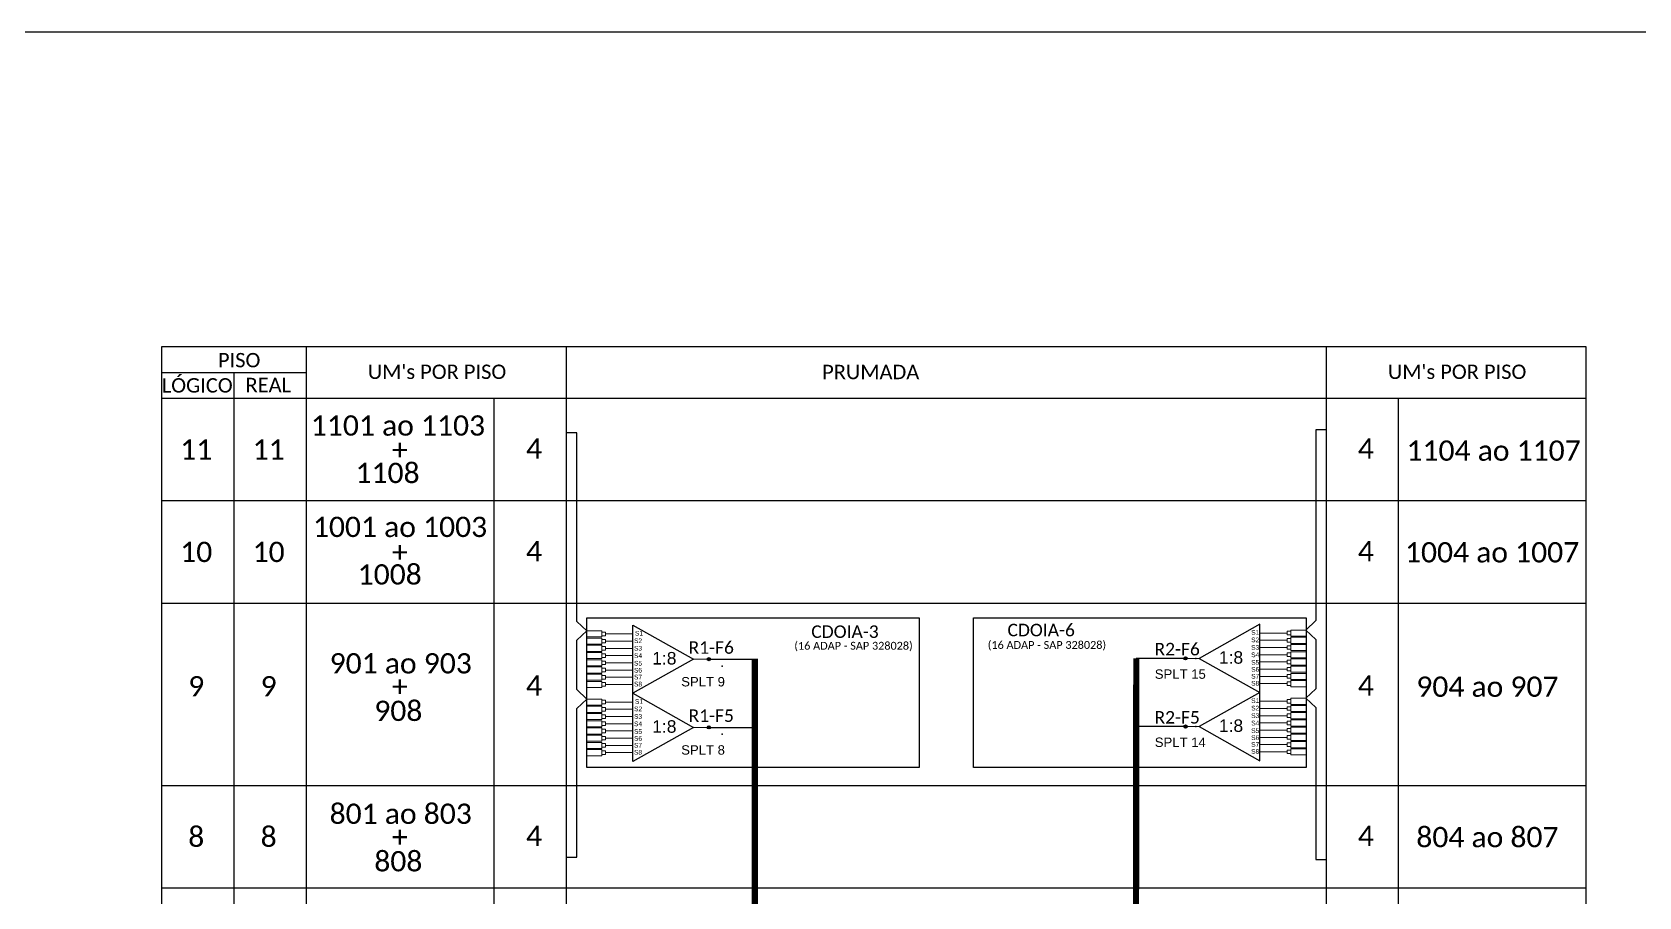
# Model space of a CAD drawing. Extents: x -4 to 837, y 1 to 595.
# Drawn here: x 266.2 to 523, y 457.1 to 595.3 of the extents above; entities that cross this region are included whole.
import ezdxf
from ezdxf.enums import TextEntityAlignment as Align

# ---------------------------------------------------------------- set-up
doc = ezdxf.new("R2010")
doc.units = 0
doc.styles.add('ARIAL', font='arial.ttf')
doc.styles.add('WMF-Calibri0', font='calibri.ttf')

# ---------------------------------------------------------------- blocks, each defined once
blk = doc.blocks.new('SPLITTER_')
blk.add_point((0, 0))
at = {"style": 'ARIAL', "flags": 4}
blk.add_attdef('SPLT', (0, -3.26), '', height=1.5, dxfattribs=at)
blk = doc.blocks.new('SPLT_1-8_SC-APC_ESQ')
at = {"color": 1}
blk.add_lwpolyline([(7.37, -2.1), (17.04, -7.55), (7.37, -13), (7.37, -2.1)], dxfattribs=at)
at = {"color": 3, "lineweight": 0}
for points in [[(2.41, -3.02), (0, -3.02)], [(2.41, -4), (0, -4)], [(2.41, -4.17), (0, -4.17)], [(2.41, -3.02), (2.41, -4)], [(2.41, -4.17), (2.41, -5.16)], [(2.99, -3.51), (7.37, -3.51)], [(7.37, -4.66), (2.99, -4.66)], [(2.41, -5.16), (0, -5.16)], [(2.41, -5.32), (0, -5.32)], [(2.41, -6.31), (0, -6.31)], [(2.41, -6.48), (0, -6.48)], [(2.41, -7.46), (0, -7.46)], [(2.41, -7.63), (0, -7.63)], [(2.41, -5.32), (2.41, -6.31)], [(2.41, -6.48), (2.41, -7.46)], [(2.41, -7.63), (2.41, -8.62)], [(7.37, -5.82), (2.99, -5.82)], [(7.37, -6.97), (2.99, -6.97)], [(2.41, -8.62), (0, -8.62)], [(2.41, -8.78), (0, -8.78)], [(2.41, -9.77), (0, -9.77)], [(2.41, -9.94), (0, -9.94)], [(2.41, -8.78), (2.41, -9.77)], [(2.41, -9.94), (2.41, -10.92)], [(7.37, -8.12), (2.99, -8.12)], [(7.37, -9.28), (2.99, -9.28)], [(2.41, -10.92), (0, -10.92)], [(2.41, -11.09), (0, -11.09)], [(2.41, -12.08), (0, -12.08)], [(2.41, -11.09), (2.41, -12.08)], [(7.37, -10.43), (2.99, -10.43)], [(7.37, -11.58), (2.99, -11.58)]]:
    blk.add_lwpolyline(points, dxfattribs=at)
for points in [[(2.99, -3.22), (2.41, -3.22), (2.41, -3.8), (2.99, -3.8)], [(2.99, -4.38), (2.41, -4.38), (2.41, -4.95), (2.99, -4.95)], [(2.99, -5.53), (2.41, -5.53), (2.41, -6.1), (2.99, -6.1)], [(2.99, -6.68), (2.41, -6.68), (2.41, -7.26), (2.99, -7.26)], [(2.99, -7.84), (2.41, -7.84), (2.41, -8.41), (2.99, -8.41)], [(2.99, -8.99), (2.41, -8.99), (2.41, -9.56), (2.99, -9.56)], [(2.99, -10.14), (2.41, -10.14), (2.41, -10.72), (2.99, -10.72)], [(2.99, -11.3), (2.41, -11.3), (2.41, -11.87), (2.99, -11.87)]]:
    blk.add_lwpolyline(points, close=True, dxfattribs=at)
at = {"color": 1, "lineweight": 0}
blk.add_lwpolyline([(17.04, -7.55), (19.26, -7.55)], dxfattribs=at)
at = {"color": 1, "style": 'ARIAL'}
for s, height, p in [('S2', 0.75, (7.56, -4.97)), ('S1', 0.75, (7.7, -3.78)), ('S3', 0.75, (7.55, -6.18)), ('S4', 0.75, (7.55, -7.36)), ('1:8', 2, (10.45, -8.4)), ('S5', 0.75, (7.55, -8.57)), ('S6', 0.75, (7.55, -9.69)), ('S7', 0.75, (7.55, -10.78)), ('S8', 0.75, (7.55, -11.9))]:
    blk.add_text(s, height=height, dxfattribs=at).set_placement(p)
blk = doc.blocks.new('SPLT_1-8_SC-APC')
at = {"color": 1}
blk.add_lwpolyline([(-7.37, -2.1), (-17.04, -7.55), (-7.37, -13), (-7.37, -2.1)], dxfattribs=at)
at = {"color": 3, "lineweight": 0}
for points in [[(-2.99, -3.51), (-7.37, -3.51)], [(-7.37, -4.66), (-2.99, -4.66)], [(-2.41, -3.02), (-2.41, -4)], [(-2.41, -3.02), (0, -3.02)], [(-2.41, -4), (0, -4)], [(-2.41, -4.17), (-2.41, -5.16)], [(-2.41, -4.17), (0, -4.17)], [(-7.37, -5.82), (-2.99, -5.82)], [(-7.37, -6.97), (-2.99, -6.97)], [(-2.41, -5.16), (0, -5.16)], [(-2.41, -5.32), (-2.41, -6.31)], [(-2.41, -5.32), (0, -5.32)], [(-2.41, -6.31), (0, -6.31)], [(-2.41, -6.48), (-2.41, -7.46)], [(-2.41, -6.48), (0, -6.48)], [(-2.41, -7.46), (0, -7.46)], [(-2.41, -7.63), (-2.41, -8.62)], [(-2.41, -7.63), (0, -7.63)], [(-7.37, -8.12), (-2.99, -8.12)], [(-7.37, -9.28), (-2.99, -9.28)], [(-2.41, -8.62), (0, -8.62)], [(-2.41, -8.78), (-2.41, -9.77)], [(-2.41, -8.78), (0, -8.78)], [(-2.41, -9.77), (0, -9.77)], [(-2.41, -9.94), (-2.41, -10.92)], [(-2.41, -9.94), (0, -9.94)], [(-7.37, -10.43), (-2.99, -10.43)], [(-7.37, -11.58), (-2.99, -11.58)], [(-2.41, -10.92), (0, -10.92)], [(-2.41, -11.09), (-2.41, -12.08)], [(-2.41, -11.09), (0, -11.09)], [(-2.41, -12.08), (0, -12.08)]]:
    blk.add_lwpolyline(points, dxfattribs=at)
for points in [[(-2.99, -3.22), (-2.41, -3.22), (-2.41, -3.8), (-2.99, -3.8)], [(-2.99, -4.38), (-2.41, -4.38), (-2.41, -4.95), (-2.99, -4.95)], [(-2.99, -5.53), (-2.41, -5.53), (-2.41, -6.1), (-2.99, -6.1)], [(-2.99, -6.68), (-2.41, -6.68), (-2.41, -7.26), (-2.99, -7.26)], [(-2.99, -7.84), (-2.41, -7.84), (-2.41, -8.41), (-2.99, -8.41)], [(-2.99, -8.99), (-2.41, -8.99), (-2.41, -9.56), (-2.99, -9.56)], [(-2.99, -10.14), (-2.41, -10.14), (-2.41, -10.72), (-2.99, -10.72)], [(-2.99, -11.3), (-2.41, -11.3), (-2.41, -11.87), (-2.99, -11.87)]]:
    blk.add_lwpolyline(points, close=True, dxfattribs=at)
at = {"color": 1, "lineweight": 0}
blk.add_lwpolyline([(-17.04, -7.55), (-19.26, -7.55)], dxfattribs=at)
at = {"color": 1, "style": 'ARIAL'}
for s, height, p in [('S1', 0.75, (-8.74, -3.78)), ('S2', 0.75, (-8.74, -4.97)), ('1:8', 2, (-13.91, -8.4)), ('S3', 0.75, (-8.74, -6.18)), ('S4', 0.75, (-8.74, -7.36)), ('S5', 0.75, (-8.74, -8.57)), ('S6', 0.75, (-8.74, -9.69)), ('S7', 0.75, (-8.74, -10.78)), ('S8', 0.75, (-8.74, -11.9))]:
    blk.add_text(s, height=height, dxfattribs=at).set_placement(p)

msp = doc.modelspace()

# ---------------------------------------------------------------- hatches: boundary and pattern name
h = msp.add_hatch(color=3)
h.dxf.hatch_style = 1
edge = h.paths.add_edge_path()
edge.add_arc((374.37, 495.07), 0.256, 0, 360)
h = msp.add_hatch(color=3)
h.dxf.hatch_style = 1
edge = h.paths.add_edge_path()
edge.add_arc((450.56, 495.2), 0.256, 0, 360)
h = msp.add_hatch(color=3)
h.dxf.hatch_style = 1
edge = h.paths.add_edge_path()
edge.add_arc((374.37, 484.18), 0.256, 0, 360)
h = msp.add_hatch(color=3)
h.dxf.hatch_style = 1
edge = h.paths.add_edge_path()
edge.add_arc((450.56, 484.31), 0.256, 0, 360)

# ---------------------------------------------------------------- linework, layer by layer
for p, q in [((837.17, 595.26), (-3.83, 595.26)), ((340.06, 268.78), (340.06, 536.78))]:
    msp.add_line(p, q)
at = {"color": 0}
for points in [[(514.6, 545), (286.89, 545)], [(286.89, 540.89), (310.04, 540.89)]]:
    msp.add_lwpolyline(points, dxfattribs=at)
for points in [[(286.89, 545), (286.89, 268.78), (514.6, 268.78), (514.6, 545)], [(310.04, 268.78), (310.04, 545)], [(351.63, 268.78), (351.63, 545)], [(473.01, 545), (473.01, 268.78)], [(298.47, 540.89), (298.47, 268.78)], [(286.89, 536.78), (514.6, 536.78)], [(484.58, 268.78), (484.58, 536.78)], [(286.89, 520.41), (514.6, 520.41)], [(286.89, 504.04), (514.6, 504.04)], [(286.89, 474.91), (514.6, 474.91)], [(286.89, 458.53), (514.6, 458.53)]]:
    msp.add_lwpolyline(points)
at = {"color": 3}
for points in [[(473.02, 531.71), (471.37, 531.71), (471.36, 501.24), (469.79, 499.73), (471.36, 498.23), (471.36, 490.34), (469.79, 488.84), (471.36, 487.33), (471.36, 463.08), (473.01, 463.08)], [(351.63, 463.45), (353.28, 463.45), (353.29, 487.2), (354.86, 488.71), (353.29, 490.21), (353.29, 498.1), (354.86, 499.6), (353.29, 501.11), (353.29, 531.24), (351.64, 531.24)]]:
    msp.add_lwpolyline(points, dxfattribs=at)
at = {"color": 1}
for points in [[(354.86, 501.66), (407.99, 501.66), (407.99, 477.77), (354.86, 477.77)], [(416.69, 501.66), (469.82, 501.66), (469.82, 477.77), (416.69, 477.77)]]:
    msp.add_lwpolyline(points, close=True, dxfattribs=at)
at = {"color": 6, "const_width": 1}
msp.add_lwpolyline([(442.69, 495.2), (442.46, 311.99), (445.45, 311.99), (445.45, 301.35)], dxfattribs=at)
at = {"color": 5, "linetype": 'Continuous', "ltscale": 4}
for points in [[(374.37, 495.07), (382.22, 495.07)], [(374.37, 484.18), (382.22, 484.18)]]:
    msp.add_lwpolyline(points, dxfattribs=at)
at = {"color": 5, "const_width": 1}
msp.add_lwpolyline([(381.71, 495.07), (381.71, 312), (436.35, 312), (436.35, 301.36)], dxfattribs=at)
at = {"color": 6}
for points in [[(450.53, 495.2), (442.69, 495.2)], [(450.53, 484.31), (442.69, 484.31)]]:
    msp.add_lwpolyline(points, dxfattribs=at)
at = {"color": 3}
for centre in [(374.37, 495.07), (450.56, 495.2), (374.37, 484.18), (450.56, 484.31)]:
    msp.add_circle(centre, 0.256, dxfattribs=at)

# ---------------------------------------------------------------- block references
for p in [(354.86, 502.62), (354.86, 491.72)]:
    msp.add_blockref('SPLT_1-8_SC-APC_ESQ', p)
for p in [(469.79, 502.75), (469.79, 491.85)]:
    msp.add_blockref('SPLT_1-8_SC-APC', p, dxfattribs=at)
ref = msp.add_blockref('SPLITTER_', (376.48, 493.98), dxfattribs=dict(xscale=-1))
ref.add_attrib('SPLT', 'SPLT 9', (369.95, 490.72), dxfattribs={"height": 1.5, "style": 'ARIAL'})
ref = msp.add_blockref('SPLITTER_', (452.18, 495.2), dxfattribs=dict(xscale=-1))
ref.add_attrib('SPLT', 'SPLT 15', (445.64, 491.94), dxfattribs={"height": 1.5, "style": 'ARIAL'})
ref = msp.add_blockref('SPLITTER_', (376.48, 483.08), dxfattribs=dict(xscale=-1))
ref.add_attrib('SPLT', 'SPLT 8', (369.95, 479.82), dxfattribs={"height": 1.5, "style": 'ARIAL'})
ref = msp.add_blockref('SPLITTER_', (452.18, 484.31), dxfattribs=dict(xscale=-1))
ref.add_attrib('SPLT', 'SPLT 14', (445.64, 481.05), dxfattribs={"height": 1.5, "style": 'ARIAL'})

# ---------------------------------------------------------------- texts
at = {"color": 0, "style": 'WMF-Calibri0'}
for s, p in [('     PISO', (291.86, 541.7)), ("UM's POR PISO", (319.86, 539.84)), ('PRUMADA', (392.48, 539.81)), ("UM's POR PISO", (482.9, 539.84)), ('  LÓGICO', (285.31, 537.67)), ('    REAL', (297.07, 537.73))]:
    msp.add_text(s, height=2.3, dxfattribs=at).set_placement(p)
at = {"color": 7, "style": 'WMF-Calibri0'}
for s, p in [('1101 ao 1103', (310.76, 530.79)), ('+', (323.73, 526.91)), ('1104 ao 1107', (485.87, 526.78)), ('1108', (317.9, 523.21)), ('1001 ao 1003', (311.09, 514.59)), ('1004 ao 1007', (485.63, 510.53)), ('+', (323.73, 510.54)), ('1008', (318.24, 507)), ('901 ao 903', (313.76, 492.79)), ('+', (323.73, 489.07)), ('904 ao 907', (487.44, 489.06)), ('908', (320.9, 485.2)), ('801 ao 803', (313.76, 468.76)), ('+', (323.73, 465.04)), ('804 ao 807', (487.44, 465.03)), ('808', (320.9, 461.17))]:
    msp.add_text(s, height=3.24, dxfattribs=at).set_placement(p)
at = {"color": 1, "style": 'WMF-Calibri0'}
for s, p in [('CDOIA-6', (422.1, 498.73)), ('CDOIA-3', (390.74, 498.47))]:
    msp.add_text(s, height=2, dxfattribs=at).set_placement(p)
at = {"color": 5, "style": 'WMF-Calibri0'}
for s, p in [('R1-F6', (371.13, 495.94)), ('R1-F5', (371.13, 485.05))]:
    msp.add_text(s, height=2, dxfattribs=at).set_placement(p)
at = {"color": 1, "style": 'WMF-Calibri0'}
for p in [(397.49, 496.59), (428.4, 496.72)]:
    msp.add_text('(16 ADAP - SAP 328028)', height=1.25, dxfattribs=at).set_placement(p, align=Align.CENTER)
at = {"color": 6, "style": 'WMF-Calibri0'}
for s, p in [('R2-F6', (445.6, 495.68)), ('R2-F5', (445.6, 484.78))]:
    msp.add_text(s, height=2, dxfattribs=at).set_placement(p)
at = {"color": 7, "style": 'WMF-Calibri0', "flags": 4}
for tag, p in [('11', (292.44, 528.58)), ('11', (304.01, 528.58)), ('4', (346.43, 528.71)), ('4', (479.38, 528.71)), ('10', (292.44, 512.21)), ('10', (304.01, 512.21)), ('4', (346.43, 512.33)), ('4', (479.38, 512.33)), ('9', (292.44, 490.74)), ('9', (304.01, 490.74)), ('4', (346.43, 490.87)), ('4', (479.38, 490.87)), ('8', (292.44, 466.71)), ('8', (304.01, 466.71)), ('4', (346.43, 466.83)), ('4', (479.38, 466.83))]:
    msp.add_attdef(tag, text='XX', height=3.24, dxfattribs=at).set_placement(p, align=Align.MIDDLE_CENTER)

doc.saveas('drawing.dxf')
